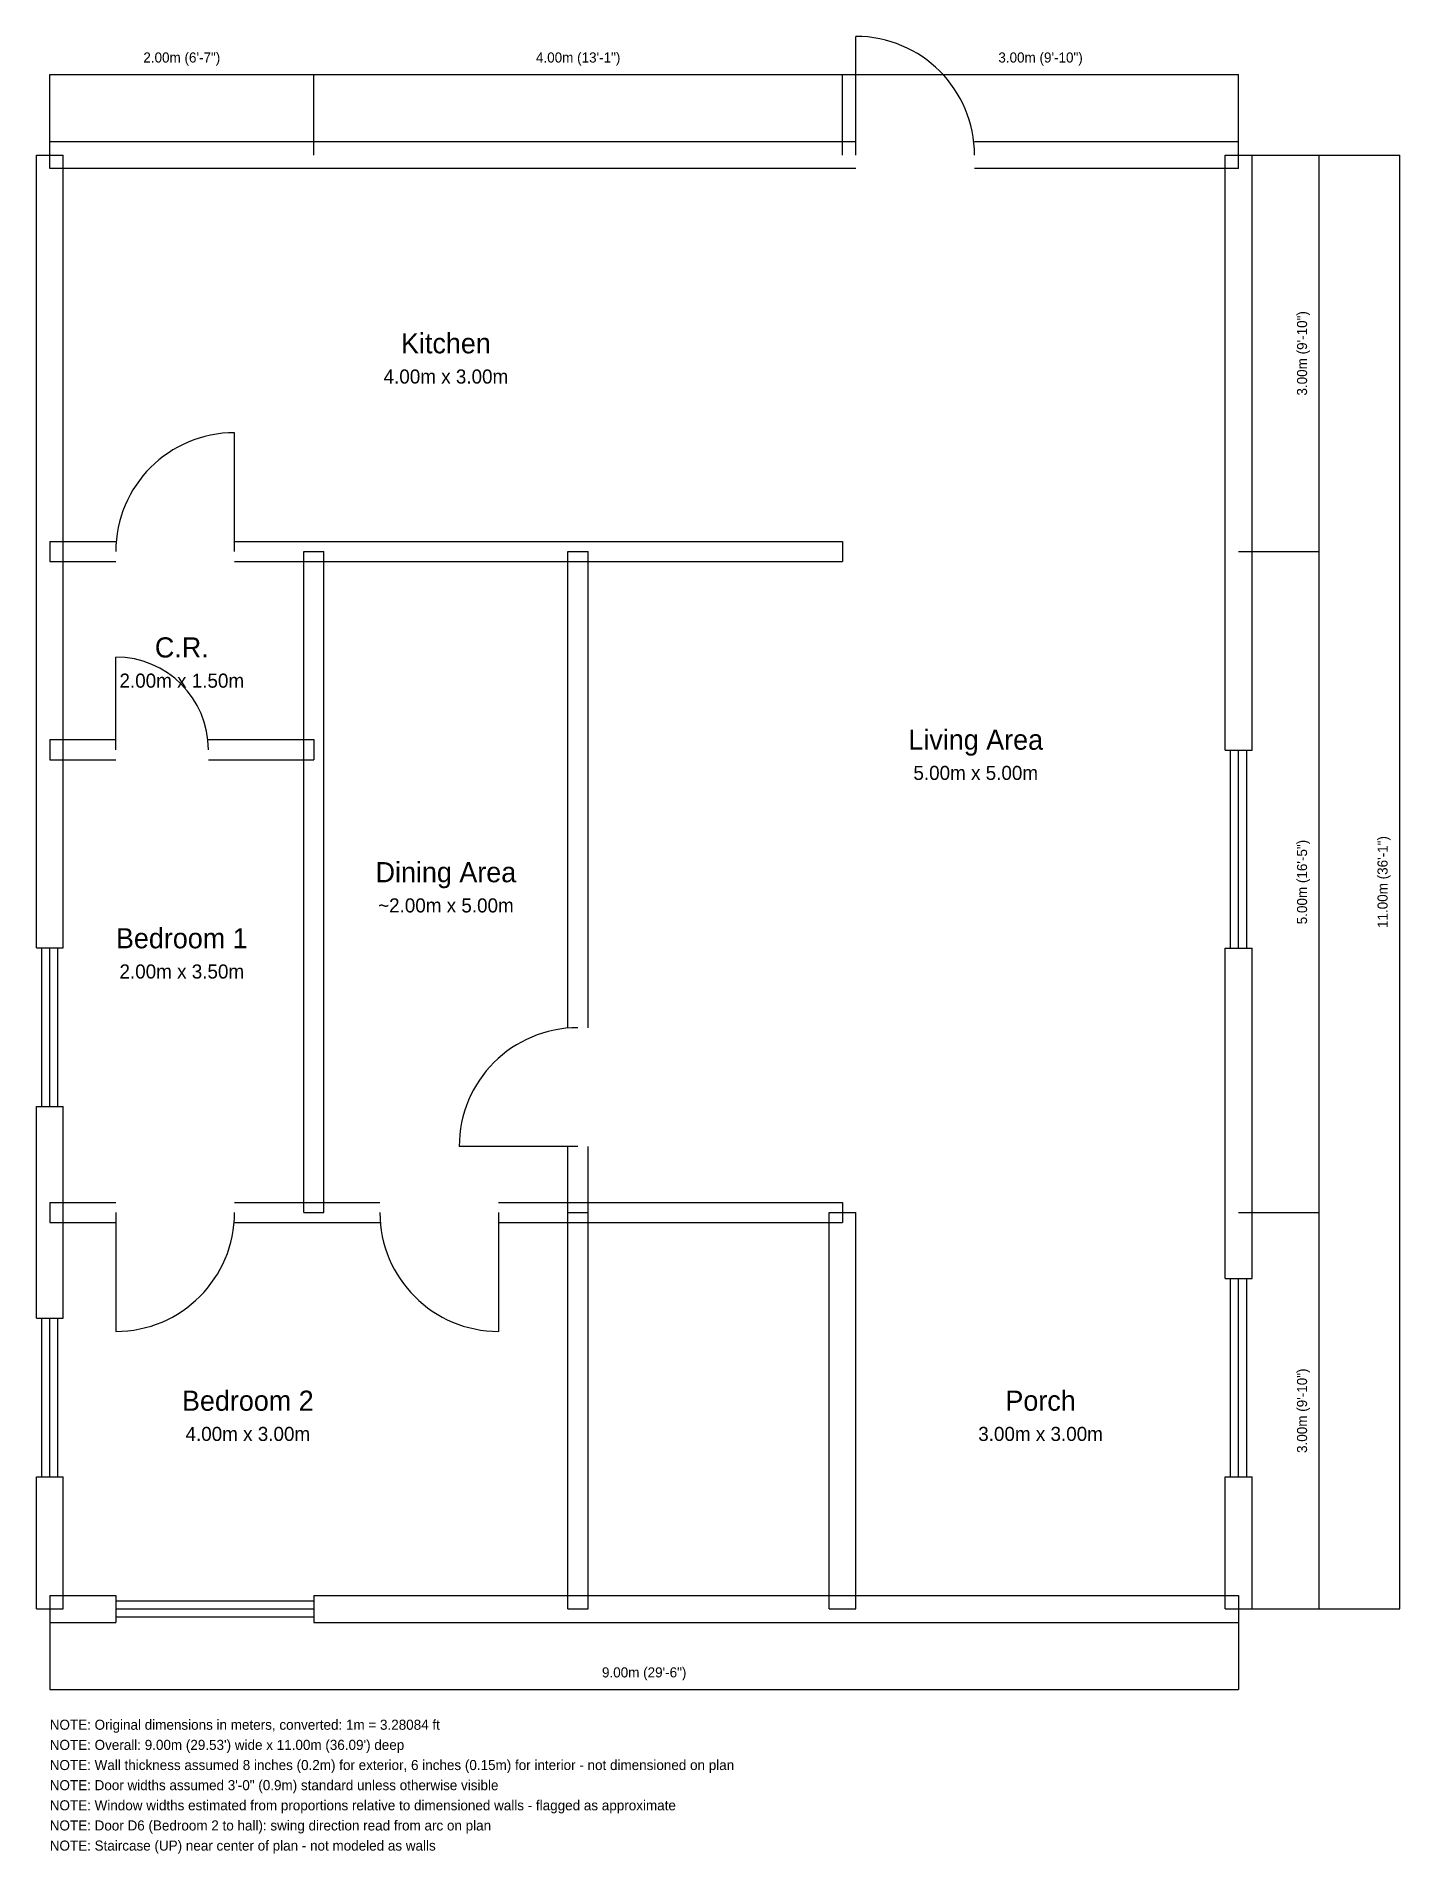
# Model space of a CAD drawing. Header units: feet. Extents: x -0.3 to 33.5, y -6.1 to 39.
import ezdxf
from ezdxf.enums import TextEntityAlignment as Align

# ---------------------------------------------------------------- set-up
doc = ezdxf.new("R2010")
doc.units = ezdxf.units.FT
for name, color, linetype in [('A-ANNO-DIMS', 4, 'Continuous'), ('A-ANNO-NOTE', 8, 'Continuous'), ('A-AREA-IDEN', 2, 'Continuous'), ('A-DOOR', 1, 'Continuous'), ('A-GLAZ', 5, 'Continuous'), ('A-WALL', 7, 'Continuous'), ('A-WALL-EXTR', 3, 'Continuous')]:
    doc.layers.add(name, color=color, linetype=linetype)

msp = doc.modelspace()

# ---------------------------------------------------------------- linework, layer by layer
at = {"layer": 'A-ANNO-DIMS'}
for p, q in [((0, 36.09), (0, 38.09)), ((0, 38.09), (6.56, 38.09)), ((6.56, 36.09), (6.56, 38.09)), ((6.56, 36.09), (6.56, 38.09)), ((6.56, 38.09), (19.69, 38.09)), ((19.69, 36.09), (19.69, 38.09)), ((19.69, 36.09), (19.69, 38.09)), ((19.69, 38.09), (29.53, 38.09)), ((29.53, 36.09), (29.53, 38.09)), ((29.53, 36.09), (31.53, 36.09)), ((29.53, 36.09), (33.53, 36.09)), ((31.53, 26.25), (31.53, 36.09)), ((33.53, 0), (33.53, 36.09)), ((29.53, 26.25), (31.53, 26.25)), ((29.53, 26.25), (31.53, 26.25)), ((31.53, 9.84), (31.53, 26.25)), ((29.53, 9.84), (31.53, 9.84)), ((29.53, 9.84), (31.53, 9.84)), ((31.53, 0), (31.53, 9.84)), ((0, 0), (0, -2)), ((29.53, 0), (31.53, 0)), ((29.53, 0), (29.53, -2)), ((29.53, 0), (33.53, 0)), ((0, -2), (29.53, -2))]:
    msp.add_line(p, q, dxfattribs=at)
at = {"layer": 'A-DOOR'}
for p, q in [((20.02, 36.09), (20.02, 39.04)), ((4.59, 26.25), (4.59, 29.2)), ((1.64, 21.33), (1.64, 23.63)), ((13.12, 11.48), (10.17, 11.48)), ((1.64, 9.84), (1.64, 6.89)), ((11.15, 9.84), (11.15, 6.89))]:
    msp.add_line(p, q, dxfattribs=at)
for centre, radius, start, end in [((20.02, 36.09), 2.95, 0, 90), ((4.59, 26.25), 2.95, 90, 180), ((1.64, 21.33), 2.3, 0, 90), ((13.12, 11.48), 2.95, 90, 180), ((1.64, 9.84), 2.95, 270, 0), ((11.15, 9.84), 2.95, 180, 270)]:
    msp.add_arc(centre, radius, start, end, dxfattribs=at)
at = {"layer": 'A-GLAZ'}
for p, q in [((29.197, 21.32), (29.863, 21.32)), ((29.33, 16.4), (29.33, 21.32)), ((29.53, 16.4), (29.53, 21.32)), ((29.73, 16.4), (29.73, 21.32)), ((-0.333, 16.41), (0.333, 16.41)), ((-0.2, 12.47), (-0.2, 16.41)), ((0, 12.47), (0, 16.41)), ((0.2, 12.47), (0.2, 16.41)), ((29.197, 16.4), (29.863, 16.4)), ((-0.333, 12.47), (0.333, 12.47)), ((29.197, 8.2), (29.863, 8.2)), ((29.33, 3.28), (29.33, 8.2)), ((29.53, 3.28), (29.53, 8.2)), ((29.73, 3.28), (29.73, 8.2)), ((-0.333, 7.22), (0.333, 7.22)), ((-0.2, 3.28), (-0.2, 7.22)), ((0, 3.28), (0, 7.22)), ((0.2, 3.28), (0.2, 7.22)), ((-0.333, 3.28), (0.333, 3.28)), ((29.197, 3.28), (29.863, 3.28)), ((1.64, 0.333), (1.64, -0.333)), ((1.64, 0.2), (6.56, 0.2)), ((1.64, 0), (6.56, 0)), ((6.56, 0.333), (6.56, -0.333)), ((1.64, -0.2), (6.56, -0.2))]:
    msp.add_line(p, q, dxfattribs=at)
at = {"layer": 'A-WALL'}
for p, q in [((0, 26.5), (1.64, 26.5)), ((0, 26.5), (0, 26)), ((4.59, 26.5), (19.69, 26.5)), ((6.31, 9.84), (6.31, 26.25)), ((6.31, 26.25), (6.81, 26.25)), ((6.81, 9.84), (6.81, 26.25)), ((12.87, 14.43), (12.87, 26.25)), ((12.87, 26.25), (13.37, 26.25)), ((13.37, 14.43), (13.37, 26.25)), ((19.69, 26.5), (19.69, 26)), ((0, 26), (1.64, 26)), ((4.59, 26), (19.69, 26)), ((0, 21.58), (1.64, 21.58)), ((0, 21.58), (0, 21.08)), ((3.94, 21.58), (6.56, 21.58)), ((6.56, 21.58), (6.56, 21.08)), ((0, 21.08), (1.64, 21.08)), ((3.94, 21.08), (6.56, 21.08)), ((12.87, 9.84), (12.87, 11.48)), ((13.37, 9.84), (13.37, 11.48)), ((0, 10.09), (1.64, 10.09)), ((0, 10.09), (0, 9.59)), ((4.59, 10.09), (8.2, 10.09)), ((11.15, 10.09), (19.69, 10.09)), ((19.69, 10.09), (19.69, 9.59)), ((0, 9.59), (1.64, 9.59)), ((4.59, 9.59), (8.2, 9.59)), ((6.31, 9.84), (6.81, 9.84)), ((11.15, 9.59), (19.69, 9.59)), ((12.87, 9.84), (13.37, 9.84)), ((12.87, 0), (12.87, 9.84)), ((12.87, 9.84), (13.37, 9.84)), ((13.37, 0), (13.37, 9.84)), ((12.87, 0), (13.37, 0))]:
    msp.add_line(p, q, dxfattribs=at)
at = {"layer": 'A-WALL-EXTR'}
for p, q in [((20.02, 36.423), (0, 36.423)), ((0, 35.757), (0, 36.423)), ((29.53, 36.423), (22.97, 36.423)), ((29.53, 35.757), (29.53, 36.423)), ((-0.333, 16.41), (-0.333, 36.09)), ((-0.333, 36.09), (0.333, 36.09)), ((20.02, 35.757), (0, 35.757)), ((0.333, 16.41), (0.333, 36.09)), ((29.53, 35.757), (22.97, 35.757)), ((29.197, 21.32), (29.197, 36.09)), ((29.197, 36.09), (29.863, 36.09)), ((29.863, 21.32), (29.863, 36.09)), ((29.197, 8.2), (29.197, 16.4)), ((29.863, 8.2), (29.863, 16.4)), ((-0.333, 7.22), (-0.333, 12.47)), ((0.333, 7.22), (0.333, 12.47)), ((19.357, 0), (19.357, 9.84)), ((19.357, 9.84), (20.023, 9.84)), ((20.023, 0), (20.023, 9.84)), ((-0.333, 0), (-0.333, 3.28)), ((0.333, 0), (0.333, 3.28)), ((29.197, 0), (29.197, 3.28)), ((29.863, 0), (29.863, 3.28)), ((-0.333, 0), (0.333, 0)), ((0, 0.333), (1.64, 0.333)), ((0, 0.333), (0, -0.333)), ((6.56, 0.333), (29.53, 0.333)), ((19.357, 0), (20.023, 0)), ((29.197, 0), (29.863, 0)), ((29.53, 0.333), (29.53, -0.333)), ((0, -0.333), (1.64, -0.333)), ((6.56, -0.333), (29.53, -0.333))]:
    msp.add_line(p, q, dxfattribs=at)

# ---------------------------------------------------------------- texts
at = {"layer": 'A-ANNO-DIMS'}
for s, p in [('2.00m (6\'-7")', (3.28, 38.39)), ('4.00m (13\'-1")', (13.125, 38.39)), ('3.00m (9\'-10")', (24.61, 38.39)), ('9.00m (29\'-6")', (14.765, -1.7))]:
    msp.add_text(s, height=0.25, dxfattribs=at).set_placement(p, align=Align.CENTER)
for s, p in [('3.00m (9\'-10")', (31.23, 31.17)), ('5.00m (16\'-5")', (31.23, 18.045)), ('11.00m (36\'-1")', (33.23, 18.045)), ('3.00m (9\'-10")', (31.23, 4.92))]:
    msp.add_text(s, height=0.25, rotation=90, dxfattribs=at).set_placement(p, align=Align.CENTER)
at = {"layer": 'A-ANNO-NOTE'}
for s, p in [('NOTE: Original dimensions in meters, converted: 1m = 3.28084 ft', (0, -3)), ("NOTE: Overall: 9.00m (29.53') wide x 11.00m (36.09') deep", (0, -3.5)), ('NOTE: Wall thickness assumed 8 inches (0.2m) for exterior, 6 inches (0.15m) for interior - not dimensioned on plan', (0, -4)), ('NOTE: Door widths assumed 3\'-0" (0.9m) standard unless otherwise visible', (0, -4.5)), ('NOTE: Window widths estimated from proportions relative to dimensioned walls - flagged as approximate', (0, -5)), ('NOTE: Door D6 (Bedroom 2 to hall): swing direction read from arc on plan', (0, -5.5)), ('NOTE: Staircase (UP) near center of plan - not modeled as walls', (0, -6))]:
    msp.add_text(s, height=0.25, dxfattribs=at).set_placement(p)
at = {"layer": 'A-AREA-IDEN'}
for s, height, p in [('Kitchen', 0.5, (9.84, 31.17)), ('4.00m x 3.00m', 0.35, (9.84, 30.42)), ('C.R.', 0.5, (3.28, 23.62)), ('2.00m x 1.50m', 0.35, (3.28, 22.87)), ('Living Area', 0.5, (23, 21.33)), ('5.00m x 5.00m', 0.35, (23, 20.58)), ('Dining Area', 0.5, (9.84, 18.04)), ('~2.00m x 5.00m', 0.35, (9.84, 17.29)), ('Bedroom 1', 0.5, (3.28, 16.4)), ('2.00m x 3.50m', 0.35, (3.28, 15.65)), ('Bedroom 2', 0.5, (4.92, 4.92)), ('Porch', 0.5, (24.61, 4.92)), ('4.00m x 3.00m', 0.35, (4.92, 4.17)), ('3.00m x 3.00m', 0.35, (24.61, 4.17))]:
    msp.add_text(s, height=height, dxfattribs=at).set_placement(p, align=Align.CENTER)

doc.saveas('drawing.dxf')
